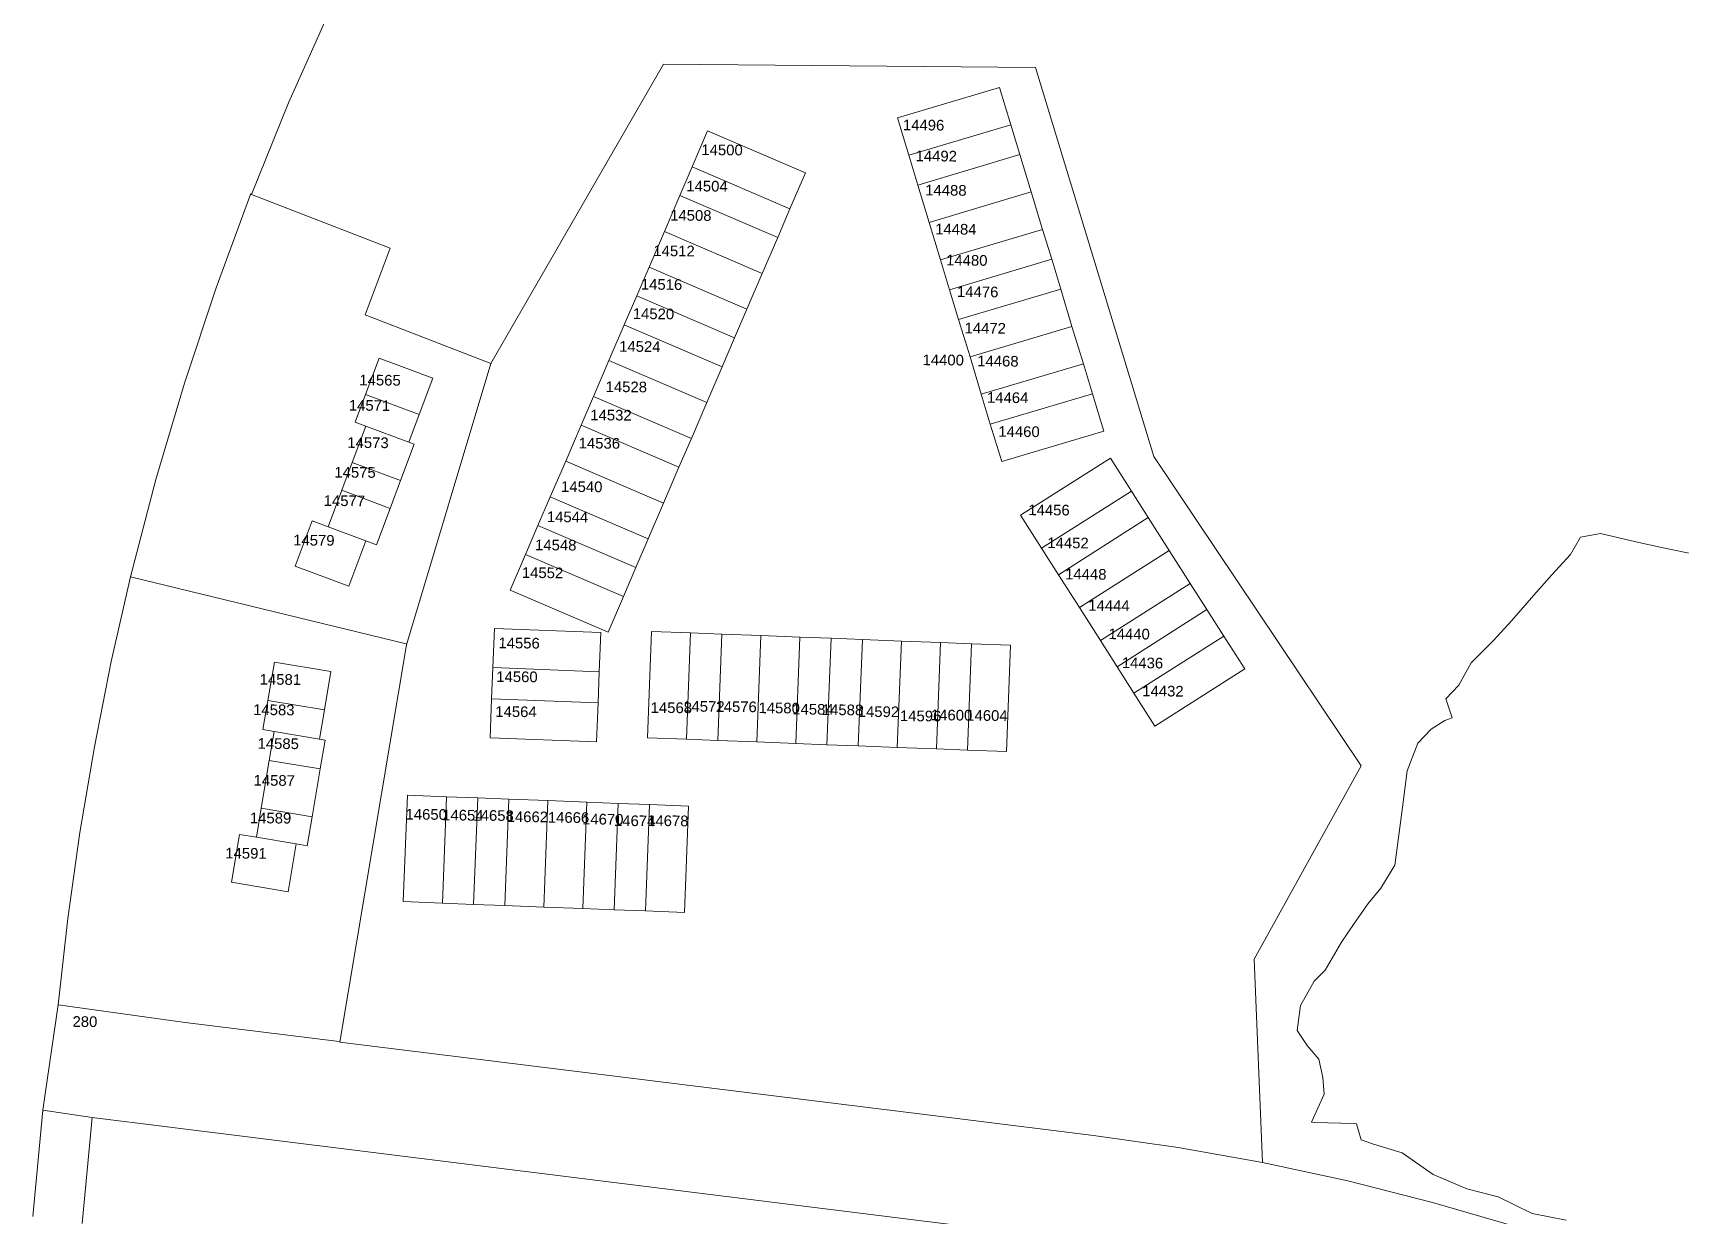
# Model space of a CAD drawing. Header units: feet. Extents: x 2808417 to 2820762, y 948624 to 970780.
# Drawn here: x 2811084 to 2812244, y 962091 to 962924 of the extents above; entities that cross this region are included whole.
import ezdxf
from ezdxf.enums import TextEntityAlignment as Align

# ---------------------------------------------------------------- set-up
doc = ezdxf.new("R2010")
doc.units = ezdxf.units.FT
doc.header["$LTSCALE"] = 0.015
doc.header["$MEASUREMENT"] = 0
doc.layers.add('Dakota County Addresses', color=7, linetype='Continuous')
doc.layers.add('Dakota County Parcels', color=7, linetype='Continuous')
doc.styles.add('Dimensions 100', font='arial.ttf')

# ---------------------------------------------------------------- blocks, each defined once
blk = doc.blocks.new('ACMAP_ANN_TEMPLATE_Dakota County Addresses')
at = {"layer": 'Dakota County Addresses', "style": 'Dimensions 100'}
blk.add_attdef('DakotaCountyAddress', text='', height=50, dxfattribs=at).set_placement((0, 0), align=Align.CENTER)

msp = doc.modelspace()

# ---------------------------------------------------------------- linework, layer by layer
at = {"layer": 'Dakota County Parcels', "lineweight": 5}
for p, q in [((2811406.8, 962690.8), (2811528.3, 962901.6)), ((2811790.2, 962899.2), (2811528.3, 962901.6)), ((2811790.2, 962899.2), (2811790, 962899.2)), ((2811873.5, 962625.3), (2811790.2, 962899.2)), ((2811693, 962863.9), (2811764.9, 962885.3)), ((2811764.9, 962885.3), (2811772.8, 962859)), ((2811548.4, 962829.4), (2811559.3, 962854.7)), ((2811559.3, 962854.7), (2811628.2, 962825.1)), ((2811701, 962837.6), (2811693, 962863.9)), ((2811701, 962837.6), (2811772.8, 962859)), ((2811772.8, 962859), (2811779.2, 962838)), ((2811707.4, 962816.5), (2811701, 962837.6)), ((2811707.4, 962816.5), (2811779.2, 962838)), ((2811779.2, 962838), (2811787.2, 962811.7)), ((2811539.8, 962809.2), (2811548.4, 962829.4)), ((2811548.4, 962829.4), (2811617.3, 962799.8)), ((2811628.2, 962825.1), (2811617.3, 962799.8)), ((2811238.2, 962809.9), (2811335.8, 962772)), ((2811528.9, 962783.9), (2811539.8, 962809.2)), ((2811539.8, 962809.2), (2811608.7, 962779.6)), ((2811715.3, 962790.2), (2811707.4, 962816.5)), ((2811715.3, 962790.2), (2811787.2, 962811.7)), ((2811787.2, 962811.7), (2811795.2, 962785.3)), ((2811617.3, 962799.8), (2811608.7, 962779.6)), ((2811518.1, 962758.7), (2811528.9, 962783.9)), ((2811528.9, 962783.9), (2811597.8, 962754.3)), ((2811723.3, 962763.9), (2811715.3, 962790.2)), ((2811723.3, 962763.9), (2811795.2, 962785.3)), ((2811795.2, 962785.3), (2811801.6, 962764.3)), ((2811608.7, 962779.6), (2811597.8, 962754.3)), ((2811335.8, 962772), (2811318.3, 962725.2)), ((2811729.7, 962742.8), (2811723.3, 962763.9)), ((2811801.6, 962764.3), (2811729.7, 962742.8)), ((2811801.6, 962764.3), (2811808, 962743.2)), ((2811509.4, 962738.5), (2811518.1, 962758.7)), ((2811518.1, 962758.7), (2811587, 962729.1)), ((2811597.8, 962754.3), (2811587, 962729.1)), ((2811500.7, 962718.2), (2811509.4, 962738.5)), ((2811509.4, 962738.5), (2811578.3, 962708.9)), ((2811736.1, 962721.8), (2811729.7, 962742.8)), ((2811808, 962743.2), (2811736.1, 962721.8)), ((2811808, 962743.2), (2811815.9, 962716.9)), ((2811587, 962729.1), (2811578.3, 962708.9)), ((2811318.3, 962725.2), (2811406.8, 962690.8)), ((2811489.8, 962693), (2811500.7, 962718.2)), ((2811500.7, 962718.2), (2811569.6, 962688.6)), ((2811744.1, 962695.5), (2811736.1, 962721.8)), ((2811815.9, 962716.9), (2811744.1, 962695.5)), ((2811815.9, 962716.9), (2811823.9, 962690.6)), ((2811578.3, 962708.9), (2811569.6, 962688.6)), ((2811318.5, 962669), (2811328.1, 962694.7)), ((2811328.1, 962694.7), (2811365.8, 962680.6)), ((2811479, 962667.7), (2811489.8, 962693)), ((2811558.7, 962663.4), (2811489.8, 962693)), ((2811752, 962669.2), (2811744.1, 962695.5)), ((2811406.8, 962690.8), (2811347.4, 962492.9)), ((2811356.2, 962654.9), (2811365.8, 962680.6)), ((2811569.6, 962688.6), (2811558.7, 962663.4)), ((2811823.9, 962690.6), (2811752, 962669.2)), ((2811823.9, 962690.6), (2811830.3, 962669.6)), ((2811311.2, 962649.6), (2811318.5, 962669)), ((2811318.5, 962669), (2811356.2, 962654.9)), ((2811758.4, 962648.1), (2811752, 962669.2)), ((2811830.3, 962669.6), (2811758.4, 962648.1)), ((2811830.3, 962669.6), (2811838.3, 962643.2)), ((2811470.3, 962647.5), (2811479, 962667.7)), ((2811547.9, 962638.1), (2811479, 962667.7)), ((2811558.7, 962663.4), (2811547.9, 962638.1)), ((2811309.1, 962621.1), (2811318.7, 962646.8)), ((2811311.2, 962649.6), (2811318.7, 962646.8)), ((2811318.7, 962646.8), (2811349, 962635.5)), ((2811349, 962635.5), (2811356.2, 962654.9)), ((2811459.5, 962622.2), (2811470.3, 962647.5)), ((2811539.2, 962617.9), (2811470.3, 962647.5)), ((2811766.4, 962621.8), (2811758.4, 962648.1)), ((2811343.1, 962608.4), (2811352.7, 962634.1)), ((2811349, 962635.5), (2811352.7, 962634.1)), ((2811547.9, 962638.1), (2811539.2, 962617.9)), ((2811838.3, 962643.2), (2811766.4, 962621.8)), ((2811448.6, 962597), (2811459.5, 962622.2)), ((2811528.4, 962592.6), (2811459.5, 962622.2)), ((2811779.7, 962584), (2811843, 962624.3)), ((2811843, 962624.3), (2811857.8, 962601.1)), ((2812019.5, 962407.7), (2811873.5, 962625.3)), ((2811301.8, 962601.7), (2811309.1, 962621.1)), ((2811309.1, 962621.1), (2811343.1, 962608.4)), ((2811539.2, 962617.9), (2811528.4, 962592.6)), ((2811292.2, 962576), (2811301.8, 962601.7)), ((2811301.8, 962601.7), (2811335.9, 962588.9)), ((2811335.9, 962588.9), (2811343.1, 962608.4)), ((2811794.5, 962560.8), (2811857.8, 962601.1)), ((2811857.8, 962601.1), (2811869.6, 962582.5)), ((2811326.3, 962563.3), (2811335.9, 962588.9)), ((2811439.9, 962576.8), (2811448.6, 962597)), ((2811517.5, 962567.4), (2811448.6, 962597)), ((2811528.4, 962592.6), (2811517.5, 962567.4)), ((2811269, 962548.2), (2811281, 962580.2)), ((2811281, 962580.2), (2811292.2, 962576)), ((2811292.2, 962576), (2811318.8, 962566.1)), ((2811431.2, 962556.5), (2811439.9, 962576.8)), ((2811508.8, 962547.2), (2811439.9, 962576.8)), ((2811794.5, 962560.8), (2811779.7, 962584)), ((2811806.3, 962542.2), (2811869.6, 962582.5)), ((2811869.6, 962582.5), (2811884.4, 962559.3)), ((2811306.8, 962534.1), (2811318.8, 962566.1)), ((2811318.8, 962566.1), (2811326.3, 962563.3)), ((2811517.5, 962567.4), (2811508.8, 962547.2)), ((2812166.8, 962556.3), (2812173.9, 962568.7)), ((2812173.9, 962568.7), (2812188, 962571.2)), ((2812188, 962571.2), (2812212.8, 962565.3)), ((2812212.8, 962565.3), (2812232.2, 962561)), ((2811420.4, 962531.3), (2811431.2, 962556.5)), ((2811500.1, 962526.9), (2811431.2, 962556.5)), ((2811806.3, 962542.2), (2811794.5, 962560.8)), ((2811821.1, 962519), (2811884.4, 962559.3)), ((2811884.4, 962559.3), (2811899.1, 962536.1)), ((2812153.7, 962542.1), (2812166.8, 962556.3)), ((2812232.2, 962561), (2812254.8, 962556.3)), ((2811347, 962493.5), (2811153.1, 962540.7)), ((2811269, 962548.2), (2811306.8, 962534.1)), ((2811508.8, 962547.2), (2811500.1, 962526.9)), ((2811821.1, 962519), (2811806.3, 962542.2)), ((2812141, 962527.8), (2812153.7, 962542.1)), ((2811489.3, 962501.7), (2811420.4, 962531.3)), ((2811899.1, 962536.1), (2811835.9, 962495.8)), ((2811899.1, 962536.1), (2811910.9, 962517.6)), ((2811500.1, 962526.9), (2811489.3, 962501.7)), ((2811835.9, 962495.8), (2811821.1, 962519)), ((2811910.9, 962517.6), (2811847.7, 962477.3)), ((2811910.9, 962517.6), (2811922.7, 962499)), ((2812125.4, 962509.7), (2812141, 962527.8)), ((2812112.7, 962495.8), (2812125.4, 962509.7)), ((2811408.1, 962476.8), (2811409.2, 962504.3)), ((2811409.2, 962504.3), (2811484.1, 962501.4)), ((2811484.1, 962501.4), (2811483, 962473.9)), ((2811519.9, 962502.3), (2811517, 962427.4)), ((2811547.4, 962501.3), (2811519.9, 962502.3)), ((2811547.4, 962501.3), (2811544.5, 962426.3)), ((2811569.4, 962500.4), (2811547.4, 962501.3)), ((2811569.4, 962500.4), (2811566.5, 962425.5)), ((2811596.9, 962499.4), (2811569.4, 962500.4)), ((2811596.9, 962499.4), (2811594, 962424.4)), ((2811624.3, 962498.3), (2811596.9, 962499.4)), ((2811624.3, 962498.3), (2811621.5, 962423.4)), ((2811646.3, 962497.4), (2811624.3, 962498.3)), ((2811643.4, 962422.5), (2811646.3, 962497.4)), ((2811668.3, 962496.6), (2811646.3, 962497.4)), ((2811665.4, 962421.7), (2811668.3, 962496.6)), ((2811695.8, 962495.5), (2811668.3, 962496.6)), ((2811692.9, 962420.6), (2811695.8, 962495.5)), ((2811723.3, 962494.5), (2811695.8, 962495.5)), ((2811720.4, 962419.5), (2811723.3, 962494.5)), ((2811745.2, 962493.6), (2811723.3, 962494.5)), ((2811847.7, 962477.3), (2811835.9, 962495.8)), ((2811922.7, 962499), (2811859.5, 962458.7)), ((2811922.7, 962499), (2811937.5, 962475.8)), ((2812096.9, 962480.2), (2812112.7, 962495.8)), ((2811347.4, 962492.9), (2811300.5, 962213)), ((2811742.4, 962418.7), (2811745.2, 962493.6)), ((2811772.7, 962492.6), (2811745.2, 962493.6)), ((2811769.8, 962417.6), (2811772.7, 962492.6)), ((2811249.7, 962453.6), (2811254.3, 962480.6)), ((2811294, 962474), (2811254.3, 962480.6)), ((2811289.5, 962447), (2811294, 962474)), ((2811407.3, 962454.8), (2811408.1, 962476.8)), ((2811408.1, 962476.8), (2811483, 962473.9)), ((2811483, 962473.9), (2811482.2, 962451.9)), ((2811859.5, 962458.7), (2811847.7, 962477.3)), ((2811937.5, 962475.8), (2811874.3, 962435.5)), ((2812088.3, 962464.3), (2812096.9, 962480.2)), ((2812079.1, 962454.8), (2812088.3, 962464.3)), ((2811246.3, 962433.2), (2811249.7, 962453.6)), ((2811249.7, 962453.6), (2811289.5, 962447)), ((2811406.2, 962427.3), (2811407.3, 962454.8)), ((2811482.2, 962451.9), (2811407.3, 962454.8)), ((2811482.2, 962451.9), (2811481.1, 962424.4)), ((2811874.3, 962435.5), (2811859.5, 962458.7)), ((2812083.5, 962441.5), (2812079.1, 962454.8)), ((2811286.1, 962426.5), (2811289.5, 962447)), ((2812068.8, 962433.5), (2812078.5, 962439.5)), ((2812078.5, 962439.5), (2812083.5, 962441.5)), ((2811246.3, 962433.2), (2811254.2, 962431.8)), ((2811250.7, 962411.4), (2811254.2, 962431.8)), ((2811254.2, 962431.8), (2811286.1, 962426.5)), ((2811286.1, 962426.5), (2811290, 962425.8)), ((2811286.6, 962405.4), (2811290, 962425.8)), ((2811481.1, 962424.4), (2811406.2, 962427.3)), ((2811517, 962427.4), (2811544.5, 962426.3)), ((2811544.5, 962426.3), (2811566.5, 962425.5)), ((2811566.5, 962425.5), (2811594, 962424.4)), ((2811594, 962424.4), (2811621.5, 962423.4)), ((2812059.5, 962423.5), (2812068.8, 962433.5)), ((2811621.5, 962423.4), (2811643.4, 962422.5)), ((2811643.4, 962422.5), (2811665.4, 962421.7)), ((2811665.4, 962421.7), (2811692.9, 962420.6)), ((2811692.9, 962420.6), (2811720.4, 962419.5)), ((2811720.4, 962419.5), (2811742.4, 962418.7)), ((2811742.4, 962418.7), (2811769.8, 962417.6)), ((2812051.9, 962404.2), (2812059.5, 962423.5)), ((2811245.1, 962377.8), (2811250.7, 962411.4)), ((2811250.7, 962411.4), (2811286.6, 962405.4)), ((2811280.9, 962371.7), (2811286.6, 962405.4)), ((2811944.1, 962271.6), (2812019.5, 962407.7)), ((2812049.1, 962382), (2812051.9, 962404.2)), ((2811348, 962387), (2811345.1, 962312)), ((2811375.5, 962385.9), (2811348, 962387)), ((2811375.5, 962385.9), (2811372.6, 962311)), ((2811397.5, 962385), (2811375.5, 962385.9)), ((2811397.5, 962385), (2811394.6, 962310.1)), ((2811419.5, 962384.2), (2811397.5, 962385)), ((2811419.5, 962384.2), (2811416.6, 962309.3)), ((2811446.9, 962383.1), (2811419.5, 962384.2)), ((2811446.9, 962383.1), (2811444.1, 962308.2)), ((2811474.4, 962382.1), (2811446.9, 962383.1)), ((2811474.4, 962382.1), (2811471.5, 962307.1)), ((2811496.4, 962381.2), (2811474.4, 962382.1)), ((2811496.4, 962381.2), (2811493.5, 962306.3)), ((2811518.4, 962380.4), (2811496.4, 962381.2)), ((2811518.4, 962380.4), (2811515.5, 962305.5)), ((2811545.9, 962379.3), (2811518.4, 962380.4)), ((2811543, 962304.4), (2811545.9, 962379.3)), ((2812046.1, 962358.7), (2812049.1, 962382)), ((2811241.7, 962357.3), (2811245.1, 962377.8)), ((2811245.1, 962377.8), (2811280.9, 962371.7)), ((2811277.5, 962351.3), (2811280.9, 962371.7)), ((2811224.2, 962325.6), (2811229.8, 962359.3)), ((2811229.8, 962359.3), (2811241.7, 962357.3)), ((2811241.7, 962357.3), (2811269.6, 962352.6)), ((2812043.3, 962337.6), (2812046.1, 962358.7)), ((2811264, 962319), (2811269.6, 962352.6)), ((2811269.6, 962352.6), (2811277.5, 962351.3)), ((2812033.3, 962321.5), (2812043.3, 962337.6)), ((2811224.2, 962325.6), (2811264, 962319)), ((2812024.5, 962310.7), (2812033.3, 962321.5)), ((2811345.1, 962312), (2811372.6, 962311)), ((2811372.6, 962311), (2811394.6, 962310.1)), ((2811394.6, 962310.1), (2811416.6, 962309.3)), ((2811416.6, 962309.3), (2811444.1, 962308.2)), ((2812014.6, 962296.5), (2812024.5, 962310.7)), ((2811444.1, 962308.2), (2811471.5, 962307.1)), ((2811471.5, 962307.1), (2811493.5, 962306.3)), ((2811493.5, 962306.3), (2811515.5, 962305.5)), ((2811515.5, 962305.5), (2811543, 962304.4)), ((2812005.6, 962283.4), (2812014.6, 962296.5)), ((2811994.2, 962263.7), (2812005.6, 962283.4)), ((2811950, 962128.3), (2811944.1, 962271.6)), ((2811986.5, 962256), (2811994.2, 962263.7)), ((2811976.8, 962238.8), (2811986.5, 962256)), ((2811102.2, 962239.3), (2811191.4, 962227)), ((2811974.4, 962221.2), (2811976.8, 962238.8)), ((2811191.4, 962227), (2811300, 962213.6)), ((2811981.5, 962210.8), (2811974.4, 962221.2)), ((2811300.5, 962213), (2811737, 962159)), ((2811989.8, 962201.1), (2811981.5, 962210.8)), ((2811992.6, 962188.1), (2811989.8, 962201.1)), ((2811993.4, 962176.5), (2811992.6, 962188.1)), ((2811993.4, 962176.5), (2811984.6, 962156.7)), ((2811084.3, 962090.3), (2811091.3, 962165.1)), ((2811091.3, 962165.1), (2811126, 962160)), ((2811119, 962085.3), (2811126, 962160)), ((2811737, 962159), (2811831, 962147.3)), ((2812019.4, 962144.2), (2812016.3, 962155.6)), ((2812028.2, 962141.2), (2812019.4, 962144.2)), ((2812048.3, 962135.1), (2812028.2, 962141.2)), ((2812070.1, 962120), (2812048.3, 962135.1)), ((2812093.9, 962109.8), (2812070.1, 962120)), ((2812116, 962104.2), (2812093.9, 962109.8)), ((2812140, 962092.4), (2812116, 962104.2)), ((2812163.9, 962087.8), (2812140, 962092.4))]:
    msp.add_line(p, q, dxfattribs=at)
for points in [[(2811322.9, 963000.5), (2811292.6, 962937.8), (2811264.3, 962874.3), (2811238.2, 962809.9)], [(2811237.7, 962810.5), (2811213.3, 962744.1), (2811191, 962677), (2811170.9, 962609.2), (2811153.1, 962540.7)], [(2811153.1, 962540.7), (2811139.5, 962481.1), (2811127.6, 962421), (2811117.4, 962360.7), (2811109, 962300.1), (2811102.2, 962239.3)], [(2811091.3, 962165.1), (2811092.8, 962175.1), (2811102.2, 962239.3)], [(2811126, 962160), (2811178.8, 962153.5), (2811821.3, 962073.4)], [(2811950, 962128.3), (2811890.7, 962138.9), (2811831, 962147.3)], [(2812016.3, 962155.6), (2812014.4, 962155.7), (2811986.8, 962156.6), (2811984.6, 962156.7)], [(2812301.6, 962018.5), (2812244.8, 962042.1), (2812187.2, 962063.6), (2812128.8, 962083), (2812069.7, 962100.3), (2812010.1, 962115.4), (2811950, 962128.3)]]:
    msp.add_lwpolyline(points, dxfattribs=at)

# ---------------------------------------------------------------- block references
at = {"layer": 'Dakota County Addresses', "lineweight": 5, "xscale": 0.15, "yscale": 0.15, "zscale": 0.15, "rotation": 359.5015230000861}
for p, values in [((2811711.4, 962855), {'DakotaCountyAddress': '14496'}), ((2811569.5, 962837.5), {'DakotaCountyAddress': '14500'}), ((2811720.3, 962833.2), {'DakotaCountyAddress': '14492'}), ((2811558.9, 962812), {'DakotaCountyAddress': '14504'}), ((2811727.1, 962809.1), {'DakotaCountyAddress': '14488'}), ((2811547.5, 962791.4), {'DakotaCountyAddress': '14508'}), ((2811734.1, 962781.7), {'DakotaCountyAddress': '14484'}), ((2811535.7, 962766.4), {'DakotaCountyAddress': '14512'}), ((2811741.8, 962759.8), {'DakotaCountyAddress': '14480'}), ((2811526.9, 962742.8), {'DakotaCountyAddress': '14516'}), ((2811749.5, 962737.6), {'DakotaCountyAddress': '14476'}), ((2811521.2, 962722.1), {'DakotaCountyAddress': '14520'}), ((2811754.8, 962712), {'DakotaCountyAddress': '14472'}), ((2811511.6, 962699.1), {'DakotaCountyAddress': '14524'}), ((2811725.2, 962689.6), {'DakotaCountyAddress': '14400'}), ((2811763.7, 962688.8), {'DakotaCountyAddress': '14468'}), ((2811328.7, 962675.4), {'DakotaCountyAddress': '14565'}), ((2811502.1, 962670.7), {'DakotaCountyAddress': '14528'}), ((2811770.6, 962663.1), {'DakotaCountyAddress': '14464'}), ((2811321.3, 962657.6), {'DakotaCountyAddress': '14571'}), ((2811491.3, 962650.8), {'DakotaCountyAddress': '14532'}), ((2811778.6, 962639.2), {'DakotaCountyAddress': '14460'}), ((2811320.2, 962631.4), {'DakotaCountyAddress': '14573'}), ((2811483.1, 962631), {'DakotaCountyAddress': '14536'}), ((2811311.1, 962610.5), {'DakotaCountyAddress': '14575'}), ((2811470.7, 962600.4), {'DakotaCountyAddress': '14540'}), ((2811303.6, 962590.5), {'DakotaCountyAddress': '14577'}), ((2811460.7, 962579.1), {'DakotaCountyAddress': '14544'}), ((2811799.7, 962584), {'DakotaCountyAddress': '14456'}), ((2811282.1, 962562.7), {'DakotaCountyAddress': '14579'}), ((2811452.4, 962559.3), {'DakotaCountyAddress': '14548'}), ((2811813.1, 962560.8), {'DakotaCountyAddress': '14452'}), ((2811443.1, 962539.8), {'DakotaCountyAddress': '14552'}), ((2811825.6, 962538.8), {'DakotaCountyAddress': '14448'}), ((2811841.9, 962516.7), {'DakotaCountyAddress': '14444'}), ((2811426.6, 962490.3), {'DakotaCountyAddress': '14556'}), ((2811856.1, 962496.7), {'DakotaCountyAddress': '14440'}), ((2811865.5, 962476.3), {'DakotaCountyAddress': '14436'}), ((2811258.5, 962464.7), {'DakotaCountyAddress': '14581'}), ((2811425.1, 962466.6), {'DakotaCountyAddress': '14560'}), ((2811879.9, 962456.5), {'DakotaCountyAddress': '14432'}), ((2811253.9, 962443.3), {'DakotaCountyAddress': '14583'}), ((2811424.4, 962442), {'DakotaCountyAddress': '14564'}), ((2811533.8, 962444.8), {'DakotaCountyAddress': '14568'}), ((2811556.7, 962445.7), {'DakotaCountyAddress': '14572'}), ((2811579.4, 962445.5), {'DakotaCountyAddress': '14576'}), ((2811609.7, 962444.6), {'DakotaCountyAddress': '14580'}), ((2811633.5, 962443.7), {'DakotaCountyAddress': '14584'}), ((2811654.3, 962443.3), {'DakotaCountyAddress': '14588'}), ((2811679.6, 962442), {'DakotaCountyAddress': '14592'}), ((2811709.3, 962439), {'DakotaCountyAddress': '14596'}), ((2811731.1, 962439.6), {'DakotaCountyAddress': '14600'}), ((2811756, 962439.3), {'DakotaCountyAddress': '14604'}), ((2811257, 962419.5), {'DakotaCountyAddress': '14585'}), ((2811254.2, 962393.6), {'DakotaCountyAddress': '14587'}), ((2811251.6, 962367.1), {'DakotaCountyAddress': '14589'}), ((2811361.2, 962369.7), {'DakotaCountyAddress': '14650'}), ((2811387, 962369.1), {'DakotaCountyAddress': '14654'}), ((2811408.3, 962368.9), {'DakotaCountyAddress': '14658'}), ((2811432.4, 962368), {'DakotaCountyAddress': '14662'}), ((2811461.4, 962367.5), {'DakotaCountyAddress': '14666'}), ((2811485.5, 962366.3), {'DakotaCountyAddress': '14670'}), ((2811508, 962365.2), {'DakotaCountyAddress': '14674'}), ((2811531.3, 962365.2), {'DakotaCountyAddress': '14678'}), ((2811234.3, 962342.3), {'DakotaCountyAddress': '14591'}), ((2811120.9, 962223.8), {'DakotaCountyAddress': '280'})]:
    msp.add_blockref('ACMAP_ANN_TEMPLATE_Dakota County Addresses', p, dxfattribs=at).add_auto_attribs(values)

doc.saveas('drawing.dxf')
